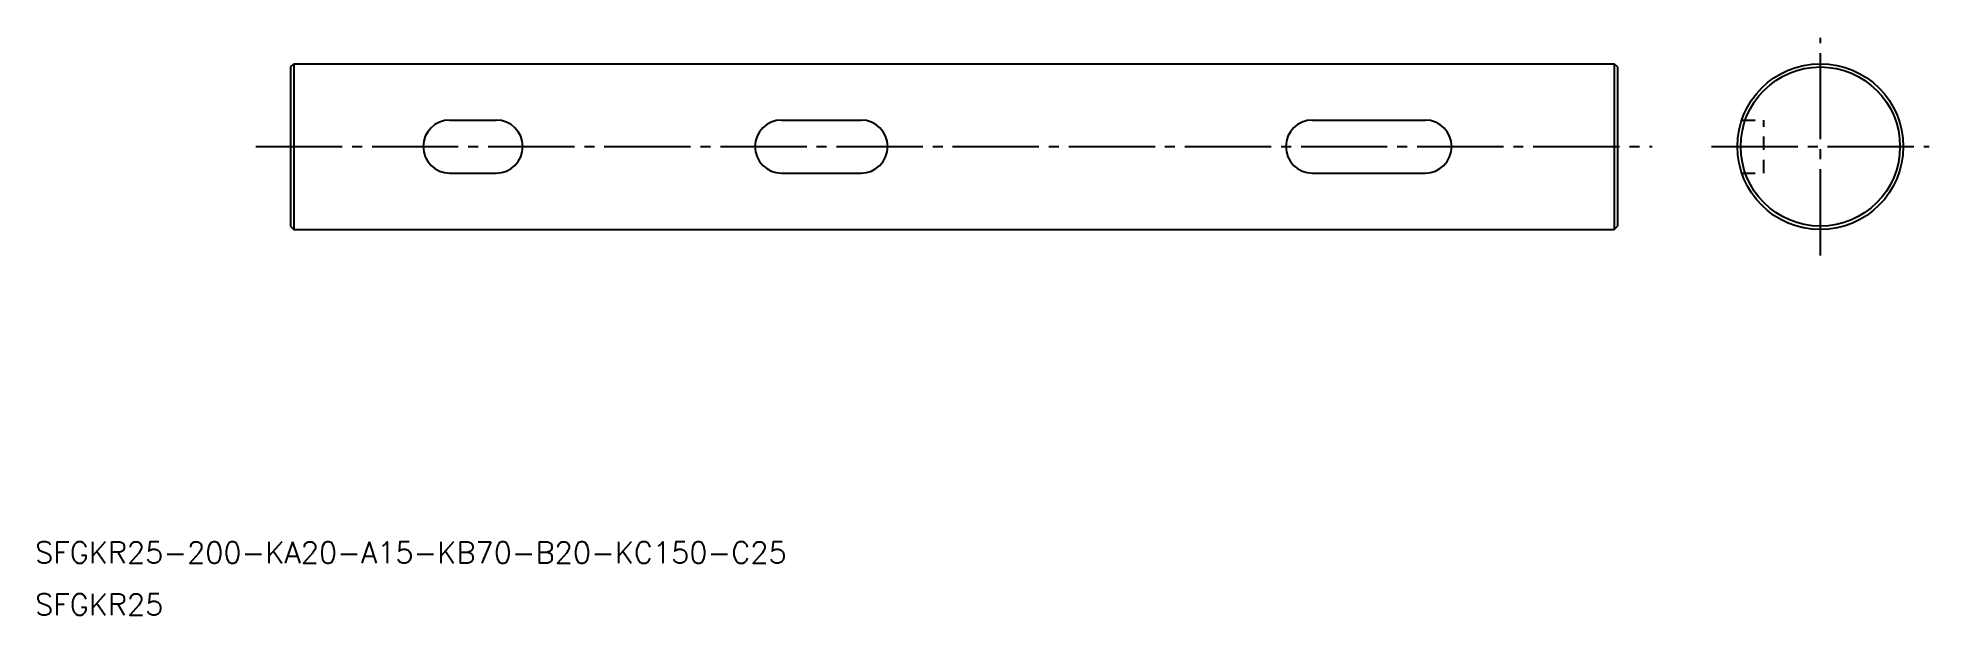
# Model space of a CAD drawing. Extents: x 41 to 326, y -240 to -153.
import ezdxf

# ---------------------------------------------------------------- set-up
doc = ezdxf.new("R2010")
doc.units = 0
doc.linetypes.add('CENTER', pattern=[17.5, 13, -1.5, 1.5, -1.5])
doc.linetypes.add('DASHED', pattern=[3.5, 2, -1.5])
doc.layers.get('0').update_dxf_attribs({"linetype": 'CONTINUOUS'})
doc.layers.add('CENTER', color=1, linetype='CENTER')
doc.styles.get("Standard").update_dxf_attribs({"font": 'txt.shx', "bigfont": '@extfont2.shx'})

msp = doc.modelspace()

# ---------------------------------------------------------------- linework, layer by layer
at = {"color": 7, "linetype": 'CONTINUOUS'}
for p, q in [((79.28, -157.26), (79.78, -156.76)), ((79.78, -156.76), (79.78, -181.76)), ((79.78, -156.76), (278.78, -156.76)), ((278.78, -156.76), (278.78, -181.76)), ((279.28, -157.26), (278.78, -156.76)), ((79.28, -157.26), (79.28, -181.26)), ((279.28, -157.26), (279.28, -181.26)), ((103.28, -165.26), (110.28, -165.26)), ((153.28, -165.26), (165.28, -165.26)), ((233.28, -165.26), (250.28, -165.26)), ((103.28, -173.26), (110.28, -173.26)), ((153.28, -173.26), (165.28, -173.26)), ((233.28, -173.26), (250.28, -173.26)), ((79.28, -181.26), (79.78, -181.76)), ((79.78, -181.76), (278.78, -181.76)), ((278.78, -181.76), (279.28, -181.26))]:
    msp.add_line(p, q, dxfattribs=at)
for p, q in [((278.78, -163.01), (278.78, -163.01)), ((278.78, -169.26), (278.78, -169.26))]:
    msp.add_line(p, q)
at = {"color": 3, "linetype": 'DASHED'}
for p, q in [((298, -165.26), (301.34, -165.26)), ((301.34, -173.26), (301.34, -165.26)), ((298, -173.26), (301.34, -173.26))]:
    msp.add_line(p, q, dxfattribs=at)
at = {"color": 7, "linetype": 'CONTINUOUS'}
for radius in [12.5, 12]:
    msp.add_circle((309.84, -169.26), radius, dxfattribs=at)
for centre, start, end in [((103.28, -169.26), 90, 270), ((110.28, -169.26), 270, 90), ((153.28, -169.26), 90, 270), ((165.28, -169.26), 270, 90), ((233.28, -169.26), 90, 270), ((250.28, -169.26), 270, 90)]:
    msp.add_arc(centre, 4, start, end, dxfattribs=at)
at = {"layer": 'CENTER', "color": 1, "linetype": 'CENTER'}
for p, q in [((309.84, -185.66), (309.84, -152.86)), ((74.07, -169.26), (284.49, -169.26)), ((293.44, -169.26), (326.24, -169.26))]:
    msp.add_line(p, q, dxfattribs=at)

# ---------------------------------------------------------------- texts
for s, p in [('SFGKR25-200-KA20-A15-KB70-B20-KC150-C25', (40.78, -232.05)), ('SFGKR25', (40.78, -239.89))]:
    msp.add_text(s, height=3.2).set_placement(p)

doc.saveas('drawing.dxf')
